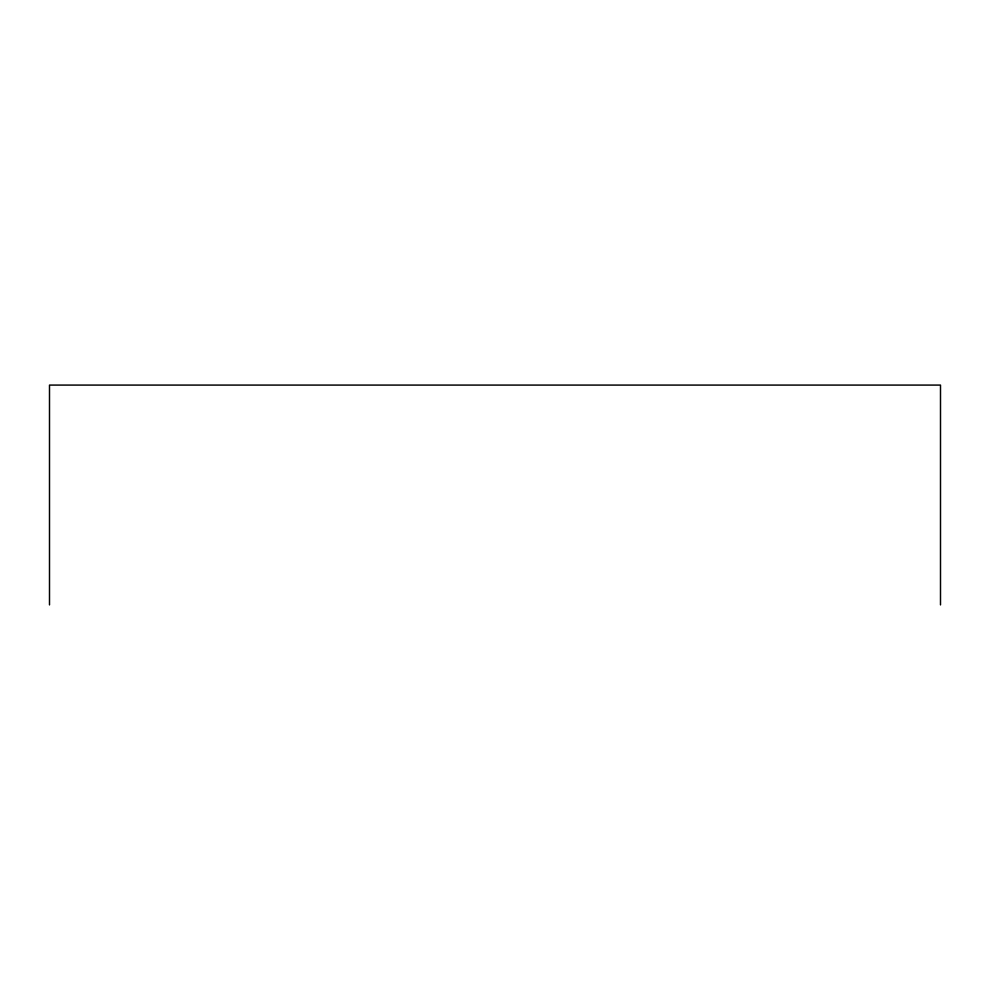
<?xml version="1.0" encoding="UTF-8"?>
<svg xmlns="http://www.w3.org/2000/svg" width="990" height="990" viewBox="0 0 990 990"><rect width="100%" height="100%" fill="white"/><g stroke="black" fill="none" stroke-linecap="round" stroke-linejoin="round"><path stroke-width="1.49" d="M940.5 604.915L940.5 385.085L49.5 385.085L49.5 604.915"/></g></svg>
